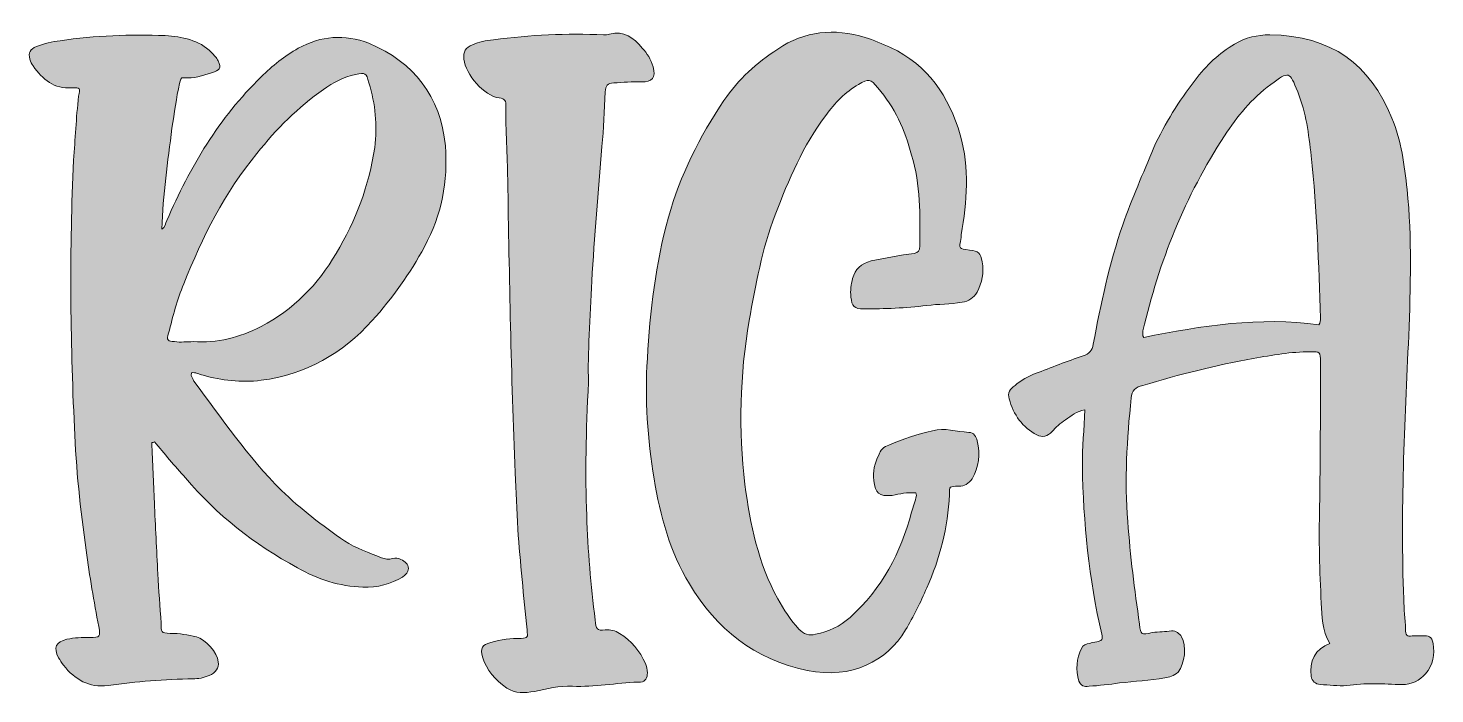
# Model space of a CAD drawing. Header units: inches. Extents: x 148 to 931, y -938 to -143.
# Drawn here: x 521.8 to 886.4, y -318.6 to -145.9 of the extents above; entities that cross this region are included whole.
import ezdxf

# ---------------------------------------------------------------- set-up
doc = ezdxf.new("R2010")
doc.units = ezdxf.units.IN
doc.header["$MEASUREMENT"] = 0
doc.layers.add('Layer 1', color=7, linetype='Continuous')

# ---------------------------------------------------------------- blocks, each defined once
blk = doc.blocks.new('block 3')
at = {"layer": 'Layer 1', "true_color": 0xce432c}
h = blk.add_hatch(color=22, dxfattribs=at)
h.dxf.hatch_style = 2
edge = h.paths.add_edge_path()
edge.add_spline(control_points=[(554.52, -268.85), (554.74, -274.96), (555.17, -281.28), (555.39, -287.39), (555.61, -291.75), (556.04, -295.9), (556.26, -300.26), (556.26, -302.44), (556.26, -302.87), (558.66, -302.87), (561.06, -302.87), (563.24, -303.31), (565.42, -303.75), (567.82, -304.4), (570.87, -307.89), (571.09, -310.29), (571.31, -311.81), (570.43, -313.12), (568.69, -313.78), (567.38, -314.43), (565.86, -314.65), (564.55, -314.65), (557.13, -314.87), (549.94, -315.3), (542.52, -316.39), (537.51, -317.05), (534.02, -314.87), (530.97, -311.16), (530.53, -310.51), (530.09, -309.85), (529.66, -309.2), (528.35, -306.58), (529, -305.05), (531.84, -304.4), (533.8, -303.96), (535.76, -303.96), (537.73, -303.96), (540.56, -303.96), (540.56, -303.75), (540.13, -301.13), (538.82, -294.59), (537.73, -288.04), (536.85, -281.28), (535.32, -270.6), (534.23, -260.13), (533.8, -249.45), (532.71, -226.33), (532.49, -203.21), (533.58, -180.1), (534.02, -174.65), (534.23, -169.19), (534.89, -163.53), (535.32, -161.34), (535.32, -161.34), (533.14, -161.34), (528.57, -161.78), (525.51, -159.16), (523.11, -155.67), (522.68, -155.24), (522.46, -154.58), (522.24, -153.93), (521.8, -152.19), (522.24, -151.31), (523.98, -150.66), (525.95, -149.79), (528.13, -149.35), (530.09, -149.13), (539.25, -147.82), (548.19, -147.39), (557.35, -147.82), (561.71, -148.04), (566.08, -148.91), (569.34, -152.19), (570, -152.84), (570.65, -153.49), (571.09, -154.37), (571.96, -156.33), (571.52, -156.76), (569.34, -157.42), (566.95, -158.29), (564.77, -158.95), (562.15, -158.73), (561.28, -158.51), (561.28, -159.38), (561.06, -160.25), (560.18, -163.96), (559.75, -167.89), (559.09, -171.81), (558, -180.53), (556.7, -189.04), (556.48, -197.98), (557.35, -197.54), (557.35, -196.45), (557.79, -195.8), (563.68, -181.84), (571.31, -169.19), (582.21, -158.51), (585.05, -155.67), (588.32, -153.06), (591.81, -151.09), (597.7, -147.82), (603.8, -147.39), (610.13, -149.79), (621.9, -154.8), (628.66, -163.53), (629.97, -176.39), (630.62, -185.55), (629.1, -194.27), (624.52, -202.56), (620.81, -209.54), (616.23, -215.86), (611, -221.75), (603.37, -230.26), (593.77, -235.71), (582.21, -237.23), (576.98, -237.89), (571.96, -237.23), (567.17, -235.93), (566.08, -235.71), (565.2, -235.05), (564.12, -235.27), (563.9, -236.36), (564.55, -236.8), (564.77, -237.45), (571.96, -247.05), (578.72, -257.08), (587.45, -265.8), (592.46, -270.6), (598.13, -274.96), (603.8, -278.89), (606.85, -280.85), (610.13, -281.94), (613.4, -283.25), (614.27, -283.68), (615.36, -283.68), (616.23, -283.47), (617.1, -283.25), (617.76, -283.25), (618.41, -283.68), (619.5, -284.34), (620.37, -284.77), (620.37, -286.08), (620.37, -286.95), (619.72, -287.61), (618.85, -288.26), (615.8, -290.01), (612.31, -291.1), (608.6, -290.88), (602.49, -290.66), (596.82, -288.92), (591.59, -285.86), (580.47, -279.76), (570.65, -272.13), (562.59, -262.53), (559.75, -259.48), (557.13, -256.21), (554.52, -253.15), (554.3, -253.37), (554.08, -253.37), (553.86, -253.37), (554.08, -258.6), (554.3, -263.62), (554.52, -268.85)], knot_values=[0, 0, 0, 0, 1, 1, 1, 2, 2, 2, 3, 3, 3, 4, 4, 4, 5, 5, 5, 6, 6, 6, 7, 7, 7, 8, 8, 8, 9, 9, 9, 10, 10, 10, 11, 11, 11, 12, 12, 12, 13, 13, 13, 14, 14, 14, 15, 15, 15, 16, 16, 16, 17, 17, 17, 18, 18, 18, 19, 19, 19, 20, 20, 20, 21, 21, 21, 22, 22, 22, 23, 23, 23, 24, 24, 24, 25, 25, 25, 26, 26, 26, 27, 27, 27, 28, 28, 28, 29, 29, 29, 30, 30, 30, 31, 31, 31, 32, 32, 32, 33, 33, 33, 34, 34, 34, 35, 35, 35, 36, 36, 36, 37, 37, 37, 38, 38, 38, 39, 39, 39, 40, 40, 40, 41, 41, 41, 42, 42, 42, 43, 43, 43, 44, 44, 44, 45, 45, 45, 46, 46, 46, 47, 47, 47, 48, 48, 48, 49, 49, 49, 50, 50, 50, 51, 51, 51, 52, 52, 52, 53, 53, 53, 54, 54, 54, 54], degree=3, periodic=1)
edge = h.paths.add_edge_path()
edge.add_spline(control_points=[(582.21, -223.28), (590.5, -218.92), (597.04, -212.37), (601.62, -204.3), (606.85, -195.8), (610.13, -186.64), (611.66, -176.83), (612.31, -171.16), (611.87, -165.49), (610.13, -160.04), (609.47, -157.42), (609.25, -157.42), (606.63, -157.86), (603.58, -158.51), (600.75, -160.04), (598.35, -161.78), (591.81, -166.36), (586.14, -172.03), (581.12, -178.35), (572.83, -188.39), (566.95, -200.16), (562.15, -212.16), (560.4, -216.3), (559.31, -220.66), (558.22, -225.02), (557.57, -226.77), (558, -227.2), (559.75, -227.2), (561.28, -227.42), (563.02, -227.2), (564.55, -227.2), (570.87, -227.64), (576.55, -226.11), (582.21, -223.28)], knot_values=[0, 0, 0, 0, 1, 1, 1, 2, 2, 2, 3, 3, 3, 4, 4, 4, 5, 5, 5, 6, 6, 6, 7, 7, 7, 8, 8, 8, 9, 9, 9, 10, 10, 10, 11, 11, 11, 11], degree=3, periodic=1)
h = blk.add_hatch(color=22, dxfattribs=at)
h.dxf.hatch_style = 2
edge = h.paths.add_edge_path()
edge.add_spline(control_points=[(666.61, -272.34), (666.83, -281.28), (667.7, -290.44), (668.79, -299.38), (669.01, -301.78), (669.23, -302.22), (671.41, -302), (672.72, -301.78), (674.03, -302.22), (675.12, -302.87), (678.17, -304.84), (680.35, -307.45), (681.87, -310.72), (682.09, -311.38), (682.31, -312.25), (682.31, -313.12), (682.31, -314.43), (681.87, -315.3), (680.57, -315.52), (680.35, -315.52), (680.13, -315.52), (679.91, -315.52), (674.25, -315.74), (668.57, -316.83), (662.91, -316.61), (659.41, -316.39), (656.36, -317.27), (653.09, -317.92), (650.48, -318.36), (648.07, -318.57), (645.89, -317.05), (642.84, -314.87), (640.66, -312.47), (639.57, -308.98), (638.92, -306.8), (639.57, -305.71), (641.75, -305.27), (644.37, -304.4), (646.98, -304.18), (649.6, -304.18), (651.35, -303.96), (651.35, -303.96), (651.13, -302), (650.26, -293.28), (649.38, -284.56), (648.73, -275.83), (648.51, -270.82), (648.29, -266.02), (648.07, -261.22), (646.98, -235.93), (646.55, -210.63), (646.11, -185.11), (646.11, -178.79), (645.46, -172.47), (645.67, -166.14), (645.67, -164.83), (645.46, -164.18), (643.93, -163.96), (640.01, -163.53), (635.21, -157.86), (634.77, -153.93), (634.55, -151.97), (635.21, -150.88), (636.95, -150.22), (638.7, -149.35), (640.45, -149.13), (642.41, -148.91), (652, -147.61), (661.38, -147.17), (670.97, -147.61), (671.41, -147.61), (672.06, -147.61), (672.5, -147.39), (676.21, -146.52), (678.82, -148.26), (681, -151.09), (682.31, -152.4), (683.18, -153.93), (683.84, -155.89), (684.49, -158.73), (683.62, -159.82), (680.79, -159.82), (678.39, -159.6), (675.99, -160.04), (673.59, -160.04), (672.06, -160.25), (671.41, -160.69), (671.41, -162.43), (671.19, -167.23), (670.97, -172.03), (670.53, -176.61), (669.66, -188.39), (668.57, -199.94), (667.92, -211.5), (667.48, -220.88), (666.83, -230.47), (667.05, -237.67), (666.39, -250.75), (666.18, -261.44), (666.61, -272.34)], knot_values=[0, 0, 0, 0, 1, 1, 1, 2, 2, 2, 3, 3, 3, 4, 4, 4, 5, 5, 5, 6, 6, 6, 7, 7, 7, 8, 8, 8, 9, 9, 9, 10, 10, 10, 11, 11, 11, 12, 12, 12, 13, 13, 13, 14, 14, 14, 15, 15, 15, 16, 16, 16, 17, 17, 17, 18, 18, 18, 19, 19, 19, 20, 20, 20, 21, 21, 21, 22, 22, 22, 23, 23, 23, 24, 24, 24, 25, 25, 25, 26, 26, 26, 27, 27, 27, 28, 28, 28, 29, 29, 29, 30, 30, 30, 31, 31, 31, 32, 32, 32, 33, 33, 33, 33], degree=3, periodic=1)
h = blk.add_hatch(color=22, dxfattribs=at)
h.dxf.hatch_style = 2
edge = h.paths.add_edge_path()
edge.add_spline(control_points=[(745.77, -267.11), (742.29, -267.33), (741.42, -266.67), (740.98, -263.18), (740.76, -261), (741.2, -258.6), (742.29, -256.64), (742.72, -255.33), (743.6, -254.46), (744.9, -254.03), (748.61, -252.5), (752.32, -251.19), (756.24, -250.32), (759.3, -249.45), (762.57, -250.54), (765.62, -250.75), (766.93, -250.75), (767.58, -251.84), (767.8, -252.93), (768.67, -256.42), (768.24, -259.7), (766.49, -262.75), (765.62, -264.05), (764.53, -264.71), (763.01, -264.71), (760.61, -264.71), (760.61, -264.71), (760.61, -266.89), (760.17, -275.4), (758.2, -283.47), (754.72, -291.1), (753.19, -294.8), (751.23, -298.51), (749.27, -302), (744.25, -310.07), (735.53, -314.87), (723.75, -312.47), (710.01, -309.63), (700.2, -301.78), (693.22, -290.01), (688.21, -281.72), (685.59, -272.34), (684.06, -262.75), (682.32, -252.5), (681.66, -242.03), (682.32, -231.56), (682.97, -219.35), (684.5, -206.92), (687.77, -194.93), (690.83, -184.02), (695.84, -173.99), (702.17, -164.62), (705.87, -159.16), (710.67, -154.8), (716.12, -151.31), (723.1, -146.52), (730.73, -145.86), (738.8, -148.26), (740.98, -148.91), (743.16, -150), (745.34, -150.88), (755.15, -155.46), (760.39, -163.53), (763.44, -173.56), (765.84, -182.28), (765.19, -190.78), (763.66, -199.51), (763.66, -199.73), (763.66, -199.94), (763.66, -200.16), (763.01, -203.43), (763.01, -203), (765.84, -203.43), (768.24, -203.65), (768.67, -204.3), (769.11, -206.49), (769.54, -209.32), (769.11, -211.94), (767.8, -214.34), (766.93, -215.86), (765.62, -216.73), (763.88, -216.95), (760.83, -217.61), (757.77, -217.39), (754.72, -217.83), (749.27, -218.48), (743.81, -218.7), (738.37, -218.7), (735.96, -218.7), (735.31, -218.04), (735.09, -215.64), (734.87, -213.9), (735.09, -212.37), (735.53, -210.85), (736.18, -208.45), (737.71, -206.92), (740.33, -206.27), (744.03, -205.61), (747.74, -204.74), (751.45, -204.3), (752.54, -204.09), (752.97, -203.65), (752.97, -202.34), (752.97, -194.49), (753.19, -186.42), (750.8, -178.79), (749.05, -172.25), (746.43, -166.36), (742.07, -161.34), (740.11, -158.95), (739.67, -158.95), (737.06, -160.47), (733.56, -162.43), (730.95, -165.27), (728.55, -168.54), (722.66, -176.39), (718.95, -185.11), (715.47, -194.27), (711.98, -203.21), (710.45, -212.37), (708.7, -221.75), (706.31, -235.93), (705.87, -250.1), (707.61, -264.27), (708.92, -274.52), (711.1, -284.77), (716.12, -293.93), (717.65, -296.77), (719.39, -299.38), (721.57, -301.78), (722.88, -303.09), (724.19, -303.53), (725.94, -303.09), (729.2, -302.44), (732.26, -301.13), (734.87, -298.73), (743.16, -291.32), (747.96, -281.94), (750.8, -271.47), (751.23, -269.94), (751.67, -268.64), (752.1, -267.11), (752.1, -266.89), (751.89, -266.67), (751.89, -266.46), (749.71, -266.24), (747.74, -266.67), (745.77, -267.11)], knot_values=[0, 0, 0, 0, 1, 1, 1, 2, 2, 2, 3, 3, 3, 4, 4, 4, 5, 5, 5, 6, 6, 6, 7, 7, 7, 8, 8, 8, 9, 9, 9, 10, 10, 10, 11, 11, 11, 12, 12, 12, 13, 13, 13, 14, 14, 14, 15, 15, 15, 16, 16, 16, 17, 17, 17, 18, 18, 18, 19, 19, 19, 20, 20, 20, 21, 21, 21, 22, 22, 22, 23, 23, 23, 24, 24, 24, 25, 25, 25, 26, 26, 26, 27, 27, 27, 28, 28, 28, 29, 29, 29, 30, 30, 30, 31, 31, 31, 32, 32, 32, 33, 33, 33, 34, 34, 34, 35, 35, 35, 36, 36, 36, 37, 37, 37, 38, 38, 38, 39, 39, 39, 40, 40, 40, 41, 41, 41, 42, 42, 42, 43, 43, 43, 44, 44, 44, 45, 45, 45, 46, 46, 46, 47, 47, 47, 48, 48, 48, 49, 49, 49, 49], degree=3, periodic=1)
h = blk.add_hatch(color=22, dxfattribs=at)
h.dxf.hatch_style = 2
edge = h.paths.add_edge_path()
edge.add_spline(control_points=[(857, -295.02), (856.57, -286.74), (856.35, -278.45), (856.57, -270.16), (856.78, -257.73), (856.78, -245.08), (856.78, -232.44), (856.78, -229.82), (856.78, -229.82), (854.17, -229.82), (849.15, -229.82), (844.36, -230.69), (839.34, -231.56), (829.75, -233.31), (820.15, -235.71), (810.77, -238.54), (808.81, -238.98), (807.94, -239.85), (807.72, -241.81), (806.63, -252.5), (805.98, -263.18), (806.85, -273.87), (807.5, -282.81), (808.59, -291.53), (809.9, -300.47), (810.12, -303.31), (810.33, -303.31), (813.17, -302.66), (814.92, -302.44), (816.66, -302.44), (818.19, -302.22), (819.5, -302.22), (820.15, -302.87), (820.8, -303.75), (822.11, -306.14), (821.67, -310.72), (819.93, -312.9), (818.84, -314), (817.53, -314.21), (816.45, -314.43), (812.51, -315.09), (808.59, -315.3), (804.67, -315.74), (802.05, -316.18), (799.43, -316.39), (796.81, -316.61), (795.51, -316.83), (794.64, -316.39), (794.2, -315.3), (793.33, -312.25), (793.55, -309.42), (794.85, -306.8), (795.29, -305.93), (795.94, -305.49), (797.03, -305.49), (797.47, -305.27), (798.12, -305.27), (798.78, -305.05), (800.08, -304.84), (800.52, -304.4), (800.08, -303.09), (796.81, -288.7), (795.29, -274.09), (795.07, -259.48), (795.07, -254.68), (795.51, -249.88), (795.73, -244.87), (793.55, -245.3), (792.24, -246.39), (790.71, -247.48), (789.4, -248.36), (788.09, -249.45), (787.22, -250.54), (786.13, -251.84), (784.6, -252.06), (783.3, -251.41), (779.59, -249.45), (777.19, -246.17), (776.1, -242.03), (775.66, -240.5), (776.31, -239.41), (777.62, -238.54), (779.15, -237.23), (781.12, -236.14), (782.86, -235.49), (787, -233.96), (791.15, -232.22), (795.29, -230.91), (796.81, -230.26), (797.69, -229.6), (797.9, -227.86), (799.87, -217.39), (802.05, -206.92), (805.54, -196.89), (807.94, -190.13), (810.77, -183.59), (813.61, -176.83), (816.45, -170.5), (820.15, -164.83), (824.29, -159.38), (827.13, -155.46), (830.62, -152.4), (834.54, -150), (837.38, -148.26), (840.43, -147.61), (843.7, -147.61), (859.62, -147.82), (869.65, -155.24), (875.32, -169.19), (877.72, -175.08), (878.59, -181.41), (879.25, -187.73), (880.55, -200.38), (880.12, -213.03), (879.68, -225.68), (878.59, -248.36), (877.5, -271.25), (878.38, -293.93), (878.38, -296.55), (878.81, -299.17), (878.81, -301.78), (878.81, -303.31), (879.25, -303.75), (880.55, -303.53), (881.43, -303.53), (882.3, -303.53), (883.17, -303.53), (884.92, -303.31), (885.57, -303.75), (886.01, -305.49), (886.44, -308.33), (886.01, -311.16), (884.04, -313.34), (882.52, -315.09), (880.34, -316.18), (877.94, -316.18), (873.14, -315.96), (868.34, -315.74), (863.55, -316.39), (861.36, -316.61), (858.96, -316.18), (856.78, -316.18), (855.48, -315.96), (854.61, -315.3), (854.39, -314), (853.73, -310.29), (855.48, -306.8), (859.18, -305.49), (857.22, -302), (857.22, -298.51), (857, -295.02)], knot_values=[0, 0, 0, 0, 1, 1, 1, 2, 2, 2, 3, 3, 3, 4, 4, 4, 5, 5, 5, 6, 6, 6, 7, 7, 7, 8, 8, 8, 9, 9, 9, 10, 10, 10, 11, 11, 11, 12, 12, 12, 13, 13, 13, 14, 14, 14, 15, 15, 15, 16, 16, 16, 17, 17, 17, 18, 18, 18, 19, 19, 19, 20, 20, 20, 21, 21, 21, 22, 22, 22, 23, 23, 23, 24, 24, 24, 25, 25, 25, 26, 26, 26, 27, 27, 27, 28, 28, 28, 29, 29, 29, 30, 30, 30, 31, 31, 31, 32, 32, 32, 33, 33, 33, 34, 34, 34, 35, 35, 35, 36, 36, 36, 37, 37, 37, 38, 38, 38, 39, 39, 39, 40, 40, 40, 41, 41, 41, 42, 42, 42, 43, 43, 43, 44, 44, 44, 45, 45, 45, 46, 46, 46, 47, 47, 47, 48, 48, 48, 49, 49, 49, 50, 50, 50, 50], degree=3, periodic=1)
edge = h.paths.add_edge_path()
edge.add_spline(control_points=[(856.78, -221.1), (856.35, -207.14), (855.91, -192.96), (854.39, -179.01), (853.73, -173.34), (853.08, -167.89), (850.9, -162.43), (848.72, -156.98), (848.72, -156.98), (843.92, -160.47), (838.91, -164.18), (835.19, -168.76), (831.93, -173.77), (821.67, -189.48), (814.92, -206.49), (810.77, -224.37), (810.77, -225.02), (810.55, -225.46), (810.99, -226.11), (826.04, -223.06), (841.09, -220.66), (856.35, -222.84), (856.78, -222.19), (856.78, -221.75), (856.78, -221.1)], knot_values=[0, 0, 0, 0, 1, 1, 1, 2, 2, 2, 3, 3, 3, 4, 4, 4, 5, 5, 5, 6, 6, 6, 7, 7, 7, 8, 8, 8, 8], degree=3, periodic=1)
at = {"layer": 'Layer 1', "lineweight": 0}
for points, knots in [([(554.52, -268.85), (554.74, -274.96), (555.17, -281.28), (555.39, -287.39), (555.61, -291.75), (556.04, -295.9), (556.26, -300.26), (556.26, -302.44), (556.26, -302.87), (558.66, -302.87), (561.06, -302.87), (563.24, -303.31), (565.42, -303.75), (567.82, -304.4), (570.87, -307.89), (571.09, -310.29), (571.31, -311.81), (570.43, -313.12), (568.69, -313.78), (567.38, -314.43), (565.86, -314.65), (564.55, -314.65), (557.13, -314.87), (549.94, -315.3), (542.52, -316.39), (537.51, -317.05), (534.02, -314.87), (530.97, -311.16), (530.53, -310.51), (530.09, -309.85), (529.66, -309.2), (528.35, -306.58), (529, -305.05), (531.84, -304.4), (533.8, -303.96), (535.76, -303.96), (537.73, -303.96), (540.56, -303.96), (540.56, -303.75), (540.13, -301.13), (538.82, -294.59), (537.73, -288.04), (536.85, -281.28), (535.32, -270.6), (534.23, -260.13), (533.8, -249.45), (532.71, -226.33), (532.49, -203.21), (533.58, -180.1), (534.02, -174.65), (534.23, -169.19), (534.89, -163.53), (535.32, -161.34), (535.32, -161.34), (533.14, -161.34), (528.57, -161.78), (525.51, -159.16), (523.11, -155.67), (522.68, -155.24), (522.46, -154.58), (522.24, -153.93), (521.8, -152.19), (522.24, -151.31), (523.98, -150.66), (525.95, -149.79), (528.13, -149.35), (530.09, -149.13), (539.25, -147.82), (548.19, -147.39), (557.35, -147.82), (561.71, -148.04), (566.08, -148.91), (569.34, -152.19), (570, -152.84), (570.65, -153.49), (571.09, -154.37), (571.96, -156.33), (571.52, -156.76), (569.34, -157.42), (566.95, -158.29), (564.77, -158.95), (562.15, -158.73), (561.28, -158.51), (561.28, -159.38), (561.06, -160.25), (560.18, -163.96), (559.75, -167.89), (559.09, -171.81), (558, -180.53), (556.7, -189.04), (556.48, -197.98), (557.35, -197.54), (557.35, -196.45), (557.79, -195.8), (563.68, -181.84), (571.31, -169.19), (582.21, -158.51), (585.05, -155.67), (588.32, -153.06), (591.81, -151.09), (597.7, -147.82), (603.8, -147.39), (610.13, -149.79), (621.9, -154.8), (628.66, -163.53), (629.97, -176.39), (630.62, -185.55), (629.1, -194.27), (624.52, -202.56), (620.81, -209.54), (616.23, -215.86), (611, -221.75), (603.37, -230.26), (593.77, -235.71), (582.21, -237.23), (576.98, -237.89), (571.96, -237.23), (567.17, -235.93), (566.08, -235.71), (565.2, -235.05), (564.12, -235.27), (563.9, -236.36), (564.55, -236.8), (564.77, -237.45), (571.96, -247.05), (578.72, -257.08), (587.45, -265.8), (592.46, -270.6), (598.13, -274.96), (603.8, -278.89), (606.85, -280.85), (610.13, -281.94), (613.4, -283.25), (614.27, -283.68), (615.36, -283.68), (616.23, -283.47), (617.1, -283.25), (617.76, -283.25), (618.41, -283.68), (619.5, -284.34), (620.37, -284.77), (620.37, -286.08), (620.37, -286.95), (619.72, -287.61), (618.85, -288.26), (615.8, -290.01), (612.31, -291.1), (608.6, -290.88), (602.49, -290.66), (596.82, -288.92), (591.59, -285.86), (580.47, -279.76), (570.65, -272.13), (562.59, -262.53), (559.75, -259.48), (557.13, -256.21), (554.52, -253.15), (554.3, -253.37), (554.08, -253.37), (553.86, -253.37), (554.08, -258.6), (554.3, -263.62), (554.52, -268.85)], [0, 0, 0, 0, 1, 1, 1, 2, 2, 2, 3, 3, 3, 4, 4, 4, 5, 5, 5, 6, 6, 6, 7, 7, 7, 8, 8, 8, 9, 9, 9, 10, 10, 10, 11, 11, 11, 12, 12, 12, 13, 13, 13, 14, 14, 14, 15, 15, 15, 16, 16, 16, 17, 17, 17, 18, 18, 18, 19, 19, 19, 20, 20, 20, 21, 21, 21, 22, 22, 22, 23, 23, 23, 24, 24, 24, 25, 25, 25, 26, 26, 26, 27, 27, 27, 28, 28, 28, 29, 29, 29, 30, 30, 30, 31, 31, 31, 32, 32, 32, 33, 33, 33, 34, 34, 34, 35, 35, 35, 36, 36, 36, 37, 37, 37, 38, 38, 38, 39, 39, 39, 40, 40, 40, 41, 41, 41, 42, 42, 42, 43, 43, 43, 44, 44, 44, 45, 45, 45, 46, 46, 46, 47, 47, 47, 48, 48, 48, 49, 49, 49, 50, 50, 50, 51, 51, 51, 52, 52, 52, 53, 53, 53, 54, 54, 54, 54]), ([(666.61, -272.34), (666.83, -281.28), (667.7, -290.44), (668.79, -299.38), (669.01, -301.78), (669.23, -302.22), (671.41, -302), (672.72, -301.78), (674.03, -302.22), (675.12, -302.87), (678.17, -304.84), (680.35, -307.45), (681.87, -310.72), (682.09, -311.38), (682.31, -312.25), (682.31, -313.12), (682.31, -314.43), (681.87, -315.3), (680.57, -315.52), (680.35, -315.52), (680.13, -315.52), (679.91, -315.52), (674.25, -315.74), (668.57, -316.83), (662.91, -316.61), (659.41, -316.39), (656.36, -317.27), (653.09, -317.92), (650.48, -318.36), (648.07, -318.57), (645.89, -317.05), (642.84, -314.87), (640.66, -312.47), (639.57, -308.98), (638.92, -306.8), (639.57, -305.71), (641.75, -305.27), (644.37, -304.4), (646.98, -304.18), (649.6, -304.18), (651.35, -303.96), (651.35, -303.96), (651.13, -302), (650.26, -293.28), (649.38, -284.56), (648.73, -275.83), (648.51, -270.82), (648.29, -266.02), (648.07, -261.22), (646.98, -235.93), (646.55, -210.63), (646.11, -185.11), (646.11, -178.79), (645.46, -172.47), (645.67, -166.14), (645.67, -164.83), (645.46, -164.18), (643.93, -163.96), (640.01, -163.53), (635.21, -157.86), (634.77, -153.93), (634.55, -151.97), (635.21, -150.88), (636.95, -150.22), (638.7, -149.35), (640.45, -149.13), (642.41, -148.91), (652, -147.61), (661.38, -147.17), (670.97, -147.61), (671.41, -147.61), (672.06, -147.61), (672.5, -147.39), (676.21, -146.52), (678.82, -148.26), (681, -151.09), (682.31, -152.4), (683.18, -153.93), (683.84, -155.89), (684.49, -158.73), (683.62, -159.82), (680.79, -159.82), (678.39, -159.6), (675.99, -160.04), (673.59, -160.04), (672.06, -160.25), (671.41, -160.69), (671.41, -162.43), (671.19, -167.23), (670.97, -172.03), (670.53, -176.61), (669.66, -188.39), (668.57, -199.94), (667.92, -211.5), (667.48, -220.88), (666.83, -230.47), (667.05, -237.67), (666.39, -250.75), (666.18, -261.44), (666.61, -272.34)], [0, 0, 0, 0, 1, 1, 1, 2, 2, 2, 3, 3, 3, 4, 4, 4, 5, 5, 5, 6, 6, 6, 7, 7, 7, 8, 8, 8, 9, 9, 9, 10, 10, 10, 11, 11, 11, 12, 12, 12, 13, 13, 13, 14, 14, 14, 15, 15, 15, 16, 16, 16, 17, 17, 17, 18, 18, 18, 19, 19, 19, 20, 20, 20, 21, 21, 21, 22, 22, 22, 23, 23, 23, 24, 24, 24, 25, 25, 25, 26, 26, 26, 27, 27, 27, 28, 28, 28, 29, 29, 29, 30, 30, 30, 31, 31, 31, 32, 32, 32, 33, 33, 33, 33]), ([(745.77, -267.11), (742.29, -267.33), (741.42, -266.67), (740.98, -263.18), (740.76, -261), (741.2, -258.6), (742.29, -256.64), (742.72, -255.33), (743.6, -254.46), (744.9, -254.03), (748.61, -252.5), (752.32, -251.19), (756.24, -250.32), (759.3, -249.45), (762.57, -250.54), (765.62, -250.75), (766.93, -250.75), (767.58, -251.84), (767.8, -252.93), (768.67, -256.42), (768.24, -259.7), (766.49, -262.75), (765.62, -264.05), (764.53, -264.71), (763.01, -264.71), (760.61, -264.71), (760.61, -264.71), (760.61, -266.89), (760.17, -275.4), (758.2, -283.47), (754.72, -291.1), (753.19, -294.8), (751.23, -298.51), (749.27, -302), (744.25, -310.07), (735.53, -314.87), (723.75, -312.47), (710.01, -309.63), (700.2, -301.78), (693.22, -290.01), (688.21, -281.72), (685.59, -272.34), (684.06, -262.75), (682.32, -252.5), (681.66, -242.03), (682.32, -231.56), (682.97, -219.35), (684.5, -206.92), (687.77, -194.93), (690.83, -184.02), (695.84, -173.99), (702.17, -164.62), (705.87, -159.16), (710.67, -154.8), (716.12, -151.31), (723.1, -146.52), (730.73, -145.86), (738.8, -148.26), (740.98, -148.91), (743.16, -150), (745.34, -150.88), (755.15, -155.46), (760.39, -163.53), (763.44, -173.56), (765.84, -182.28), (765.19, -190.78), (763.66, -199.51), (763.66, -199.73), (763.66, -199.94), (763.66, -200.16), (763.01, -203.43), (763.01, -203), (765.84, -203.43), (768.24, -203.65), (768.67, -204.3), (769.11, -206.49), (769.54, -209.32), (769.11, -211.94), (767.8, -214.34), (766.93, -215.86), (765.62, -216.73), (763.88, -216.95), (760.83, -217.61), (757.77, -217.39), (754.72, -217.83), (749.27, -218.48), (743.81, -218.7), (738.37, -218.7), (735.96, -218.7), (735.31, -218.04), (735.09, -215.64), (734.87, -213.9), (735.09, -212.37), (735.53, -210.85), (736.18, -208.45), (737.71, -206.92), (740.33, -206.27), (744.03, -205.61), (747.74, -204.74), (751.45, -204.3), (752.54, -204.09), (752.97, -203.65), (752.97, -202.34), (752.97, -194.49), (753.19, -186.42), (750.8, -178.79), (749.05, -172.25), (746.43, -166.36), (742.07, -161.34), (740.11, -158.95), (739.67, -158.95), (737.06, -160.47), (733.56, -162.43), (730.95, -165.27), (728.55, -168.54), (722.66, -176.39), (718.95, -185.11), (715.47, -194.27), (711.98, -203.21), (710.45, -212.37), (708.7, -221.75), (706.31, -235.93), (705.87, -250.1), (707.61, -264.27), (708.92, -274.52), (711.1, -284.77), (716.12, -293.93), (717.65, -296.77), (719.39, -299.38), (721.57, -301.78), (722.88, -303.09), (724.19, -303.53), (725.94, -303.09), (729.2, -302.44), (732.26, -301.13), (734.87, -298.73), (743.16, -291.32), (747.96, -281.94), (750.8, -271.47), (751.23, -269.94), (751.67, -268.64), (752.1, -267.11), (752.1, -266.89), (751.89, -266.67), (751.89, -266.46), (749.71, -266.24), (747.74, -266.67), (745.77, -267.11)], [0, 0, 0, 0, 1, 1, 1, 2, 2, 2, 3, 3, 3, 4, 4, 4, 5, 5, 5, 6, 6, 6, 7, 7, 7, 8, 8, 8, 9, 9, 9, 10, 10, 10, 11, 11, 11, 12, 12, 12, 13, 13, 13, 14, 14, 14, 15, 15, 15, 16, 16, 16, 17, 17, 17, 18, 18, 18, 19, 19, 19, 20, 20, 20, 21, 21, 21, 22, 22, 22, 23, 23, 23, 24, 24, 24, 25, 25, 25, 26, 26, 26, 27, 27, 27, 28, 28, 28, 29, 29, 29, 30, 30, 30, 31, 31, 31, 32, 32, 32, 33, 33, 33, 34, 34, 34, 35, 35, 35, 36, 36, 36, 37, 37, 37, 38, 38, 38, 39, 39, 39, 40, 40, 40, 41, 41, 41, 42, 42, 42, 43, 43, 43, 44, 44, 44, 45, 45, 45, 46, 46, 46, 47, 47, 47, 48, 48, 48, 49, 49, 49, 49]), ([(857, -295.02), (856.57, -286.74), (856.35, -278.45), (856.57, -270.16), (856.78, -257.73), (856.78, -245.08), (856.78, -232.44), (856.78, -229.82), (856.78, -229.82), (854.17, -229.82), (849.15, -229.82), (844.36, -230.69), (839.34, -231.56), (829.75, -233.31), (820.15, -235.71), (810.77, -238.54), (808.81, -238.98), (807.94, -239.85), (807.72, -241.81), (806.63, -252.5), (805.98, -263.18), (806.85, -273.87), (807.5, -282.81), (808.59, -291.53), (809.9, -300.47), (810.12, -303.31), (810.33, -303.31), (813.17, -302.66), (814.92, -302.44), (816.66, -302.44), (818.19, -302.22), (819.5, -302.22), (820.15, -302.87), (820.8, -303.75), (822.11, -306.14), (821.67, -310.72), (819.93, -312.9), (818.84, -314), (817.53, -314.21), (816.45, -314.43), (812.51, -315.09), (808.59, -315.3), (804.67, -315.74), (802.05, -316.18), (799.43, -316.39), (796.81, -316.61), (795.51, -316.83), (794.64, -316.39), (794.2, -315.3), (793.33, -312.25), (793.55, -309.42), (794.85, -306.8), (795.29, -305.93), (795.94, -305.49), (797.03, -305.49), (797.47, -305.27), (798.12, -305.27), (798.78, -305.05), (800.08, -304.84), (800.52, -304.4), (800.08, -303.09), (796.81, -288.7), (795.29, -274.09), (795.07, -259.48), (795.07, -254.68), (795.51, -249.88), (795.73, -244.87), (793.55, -245.3), (792.24, -246.39), (790.71, -247.48), (789.4, -248.36), (788.09, -249.45), (787.22, -250.54), (786.13, -251.84), (784.6, -252.06), (783.3, -251.41), (779.59, -249.45), (777.19, -246.17), (776.1, -242.03), (775.66, -240.5), (776.31, -239.41), (777.62, -238.54), (779.15, -237.23), (781.12, -236.14), (782.86, -235.49), (787, -233.96), (791.15, -232.22), (795.29, -230.91), (796.81, -230.26), (797.69, -229.6), (797.9, -227.86), (799.87, -217.39), (802.05, -206.92), (805.54, -196.89), (807.94, -190.13), (810.77, -183.59), (813.61, -176.83), (816.45, -170.5), (820.15, -164.83), (824.29, -159.38), (827.13, -155.46), (830.62, -152.4), (834.54, -150), (837.38, -148.26), (840.43, -147.61), (843.7, -147.61), (859.62, -147.82), (869.65, -155.24), (875.32, -169.19), (877.72, -175.08), (878.59, -181.41), (879.25, -187.73), (880.55, -200.38), (880.12, -213.03), (879.68, -225.68), (878.59, -248.36), (877.5, -271.25), (878.38, -293.93), (878.38, -296.55), (878.81, -299.17), (878.81, -301.78), (878.81, -303.31), (879.25, -303.75), (880.55, -303.53), (881.43, -303.53), (882.3, -303.53), (883.17, -303.53), (884.92, -303.31), (885.57, -303.75), (886.01, -305.49), (886.44, -308.33), (886.01, -311.16), (884.04, -313.34), (882.52, -315.09), (880.34, -316.18), (877.94, -316.18), (873.14, -315.96), (868.34, -315.74), (863.55, -316.39), (861.36, -316.61), (858.96, -316.18), (856.78, -316.18), (855.48, -315.96), (854.61, -315.3), (854.39, -314), (853.73, -310.29), (855.48, -306.8), (859.18, -305.49), (857.22, -302), (857.22, -298.51), (857, -295.02)], [0, 0, 0, 0, 1, 1, 1, 2, 2, 2, 3, 3, 3, 4, 4, 4, 5, 5, 5, 6, 6, 6, 7, 7, 7, 8, 8, 8, 9, 9, 9, 10, 10, 10, 11, 11, 11, 12, 12, 12, 13, 13, 13, 14, 14, 14, 15, 15, 15, 16, 16, 16, 17, 17, 17, 18, 18, 18, 19, 19, 19, 20, 20, 20, 21, 21, 21, 22, 22, 22, 23, 23, 23, 24, 24, 24, 25, 25, 25, 26, 26, 26, 27, 27, 27, 28, 28, 28, 29, 29, 29, 30, 30, 30, 31, 31, 31, 32, 32, 32, 33, 33, 33, 34, 34, 34, 35, 35, 35, 36, 36, 36, 37, 37, 37, 38, 38, 38, 39, 39, 39, 40, 40, 40, 41, 41, 41, 42, 42, 42, 43, 43, 43, 44, 44, 44, 45, 45, 45, 46, 46, 46, 47, 47, 47, 48, 48, 48, 49, 49, 49, 50, 50, 50, 50]), ([(582.21, -223.28), (590.5, -218.92), (597.04, -212.37), (601.62, -204.3), (606.85, -195.8), (610.13, -186.64), (611.66, -176.83), (612.31, -171.16), (611.87, -165.49), (610.13, -160.04), (609.47, -157.42), (609.25, -157.42), (606.63, -157.86), (603.58, -158.51), (600.75, -160.04), (598.35, -161.78), (591.81, -166.36), (586.14, -172.03), (581.12, -178.35), (572.83, -188.39), (566.95, -200.16), (562.15, -212.16), (560.4, -216.3), (559.31, -220.66), (558.22, -225.02), (557.57, -226.77), (558, -227.2), (559.75, -227.2), (561.28, -227.42), (563.02, -227.2), (564.55, -227.2), (570.87, -227.64), (576.55, -226.11), (582.21, -223.28)], [0, 0, 0, 0, 1, 1, 1, 2, 2, 2, 3, 3, 3, 4, 4, 4, 5, 5, 5, 6, 6, 6, 7, 7, 7, 8, 8, 8, 9, 9, 9, 10, 10, 10, 11, 11, 11, 11]), ([(856.78, -221.1), (856.35, -207.14), (855.91, -192.96), (854.39, -179.01), (853.73, -173.34), (853.08, -167.89), (850.9, -162.43), (848.72, -156.98), (848.72, -156.98), (843.92, -160.47), (838.91, -164.18), (835.19, -168.76), (831.93, -173.77), (821.67, -189.48), (814.92, -206.49), (810.77, -224.37), (810.77, -225.02), (810.55, -225.46), (810.99, -226.11), (826.04, -223.06), (841.09, -220.66), (856.35, -222.84), (856.78, -222.19), (856.78, -221.75), (856.78, -221.1)], [0, 0, 0, 0, 1, 1, 1, 2, 2, 2, 3, 3, 3, 4, 4, 4, 5, 5, 5, 6, 6, 6, 7, 7, 7, 8, 8, 8, 8])]:
    blk.add_open_spline(points, degree=3, knots=knots, dxfattribs=at)
blk = doc.blocks.new('block 2')
at = {"layer": 'Layer 1'}
blk.add_blockref('block 3', (0, 0), dxfattribs=at)

msp = doc.modelspace()

# ---------------------------------------------------------------- block references
at = {"layer": 'Layer 1'}
msp.add_blockref('block 2', (0, 0), dxfattribs=at)

doc.saveas('drawing.dxf')
